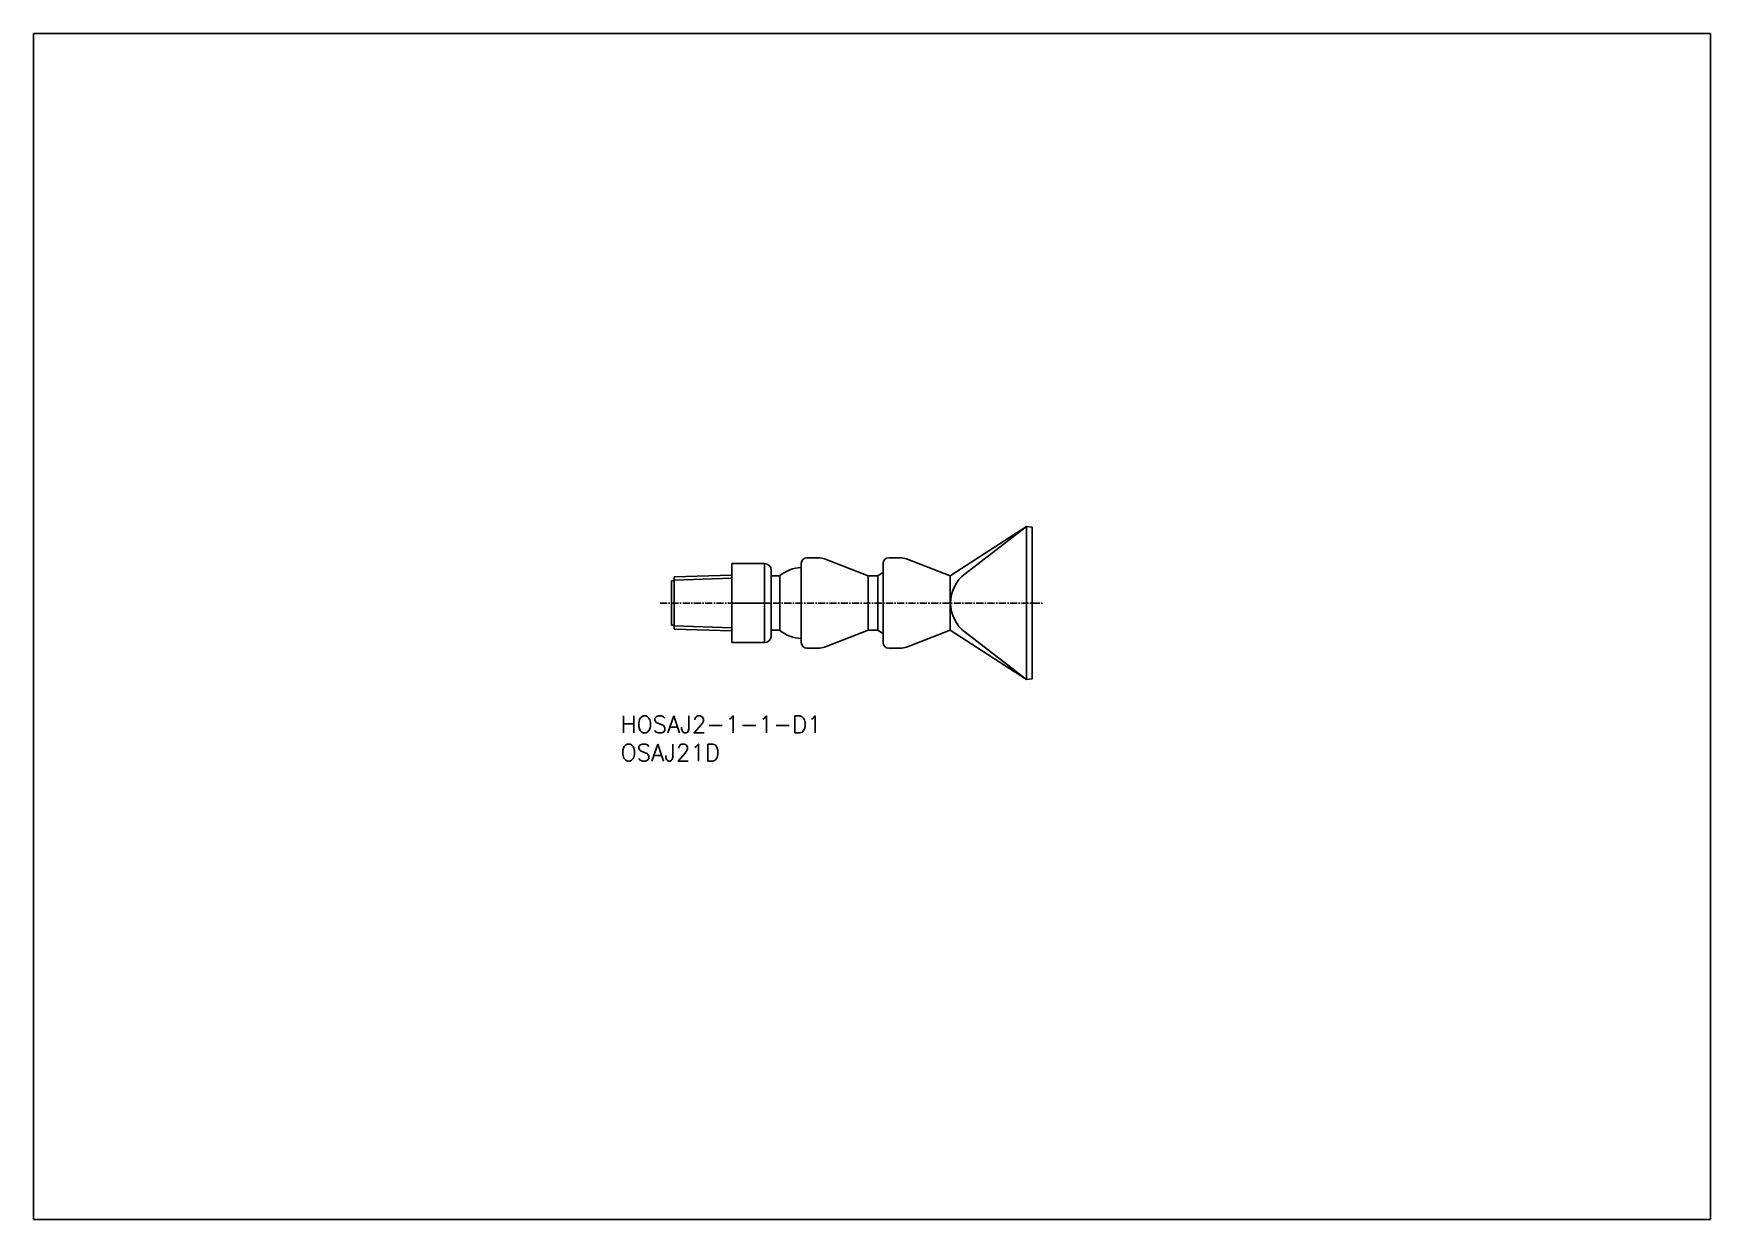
# Model space of a CAD drawing. Extents: x 0 to 297, y 0 to 210.
import ezdxf
from ezdxf.enums import TextEntityAlignment as Align

# ---------------------------------------------------------------- set-up
doc = ezdxf.new("R2010")
doc.units = 0
doc.linetypes.add('CENTER', pattern=[2, 1.25, -0.25, 0.25, -0.25])
doc.layers.get('0').update_dxf_attribs({"linetype": 'CONTINUOUS'})
doc.layers.get('DEFPOINTS').update_dxf_attribs({"linetype": 'CONTINUOUS'})
doc.layers.add('CENTER', color=1, linetype='CENTER')
doc.styles.get("Standard").update_dxf_attribs({"font": 'txt.shx', "bigfont": 'extfont.shx'})

msp = doc.modelspace()

# ---------------------------------------------------------------- linework, layer by layer
at = {"color": 7, "linetype": 'CONTINUOUS'}
for p, q in [((162.35, 113.95), (175.87, 122.71)), ((164.98, 114.34), (175.87, 122.71)), ((175.87, 122.71), (176.87, 122.61)), ((175.87, 122.71), (175.87, 95.61)), ((176.87, 122.61), (176.87, 95.71)), ((123.65, 116.16), (129.45, 116.16)), ((123.65, 116.16), (123.65, 102.16)), ((129.45, 116.16), (129.45, 102.16)), ((135.97, 116.16), (135.97, 103.31)), ((136.97, 117.16), (139, 117.16)), ((140.09, 116.96), (147.85, 113.95)), ((150.47, 116.16), (150.47, 102.16)), ((150.47, 116.16), (150.47, 102.16)), ((150.47, 116.16), (150.47, 102.16)), ((150.47, 116.16), (150.47, 102.16)), ((150.47, 116.16), (150.47, 102.16)), ((150.47, 116.16), (150.47, 102.16)), ((150.47, 116.16), (150.47, 102.16)), ((151.47, 117.16), (153.5, 117.16)), ((154.59, 116.96), (162.35, 113.95)), ((112.97, 113.06), (113.47, 113.06)), ((112.97, 113.06), (112.97, 105.26)), ((123.65, 114.11), (113.47, 113.81)), ((113.47, 113.81), (113.47, 104.51)), ((130.65, 114.96), (130.65, 103.36)), ((132.15, 113.98), (130.65, 113.98)), ((132.15, 113.98), (132.15, 104.34)), ((132.15, 113.76), (132.15, 104.56)), ((149.55, 113.95), (147.85, 113.95)), ((147.85, 113.95), (147.85, 104.37)), ((149.55, 113.95), (149.55, 104.37)), ((149.55, 113.95), (149.55, 104.37)), ((162.35, 113.95), (162.35, 104.37)), ((129.45, 109.16), (123.65, 109.16)), ((129.45, 109.16), (130.65, 109.16)), ((112.97, 105.26), (113.47, 105.26)), ((123.65, 104.21), (113.47, 104.51)), ((132.15, 104.34), (130.65, 104.34)), ((140.09, 101.36), (147.85, 104.37)), ((149.55, 104.37), (147.85, 104.37)), ((154.59, 101.36), (162.35, 104.37)), ((162.35, 104.37), (175.87, 95.61)), ((164.98, 103.98), (175.87, 95.61)), ((123.65, 102.16), (129.45, 102.16)), ((135.97, 103.31), (135.97, 102.16)), ((136.97, 101.16), (139, 101.16)), ((151.47, 101.16), (153.5, 101.16)), ((175.87, 95.61), (176.87, 95.71))]:
    msp.add_line(p, q, dxfattribs=at)
at = {"color": 3, "linetype": 'CONTINUOUS'}
for p, q in [((123.65, 113.53), (113.48, 113.23)), ((123.65, 104.79), (113.48, 105.09))]:
    msp.add_line(p, q, dxfattribs=at)
at = {"color": 7, "linetype": 'CONTINUOUS'}
for centre, radius, start, end in [((129.45, 114.96), 1.2, 0, 90), ((136.97, 116.16), 1, 90, 180), ((139, 114.16), 3, 68.7832, 90), ((151.47, 116.16), 1, 90, 180), ((153.5, 114.16), 3, 68.7832, 90), ((136.17, 109.16), 6.28, 91.8265, 129.8394), ((153.57, 109.16), 6.25, 119.7357, 130.0309), ((168.91, 109.16), 6.5, 127.2093, 232.7907), ((136.17, 109.16), 6.28, 230.1606, 268.1735), ((153.57, 109.16), 6.25, 229.9691, 240.2643), ((129.45, 103.36), 1.2, 270, 0), ((136.97, 102.16), 1, 180, 270), ((139, 104.16), 3, 270, 291.2168), ((151.47, 102.16), 1, 180, 270), ((153.5, 104.16), 3, 270, 291.2168), ((153.5, 104.16), 3, 270, 291.2168)]:
    msp.add_arc(centre, radius, start, end, dxfattribs=at)
at = {"layer": 'CENTER', "color": 1, "linetype": 'CENTER'}
msp.add_line((110.97, 109.16), (178.87, 109.16), dxfattribs=at)
at = {"layer": 'DEFPOINTS', "color": 7, "linetype": 'CONTINUOUS'}
msp.add_lwpolyline([(0, 0), (297, 0), (297, 210), (0, 210)], close=True, dxfattribs=at)

# ---------------------------------------------------------------- texts
at = {"color": 7, "linetype": 'CONTINUOUS'}
for s, p in [('HOSAJ2-1-1-D1', (103.99, 87.67)), ('OSAJ21D', (103.99, 82.67))]:
    msp.add_text(s, height=3, dxfattribs=at).set_placement(p, align=Align.MIDDLE_LEFT)

doc.saveas('drawing.dxf')
